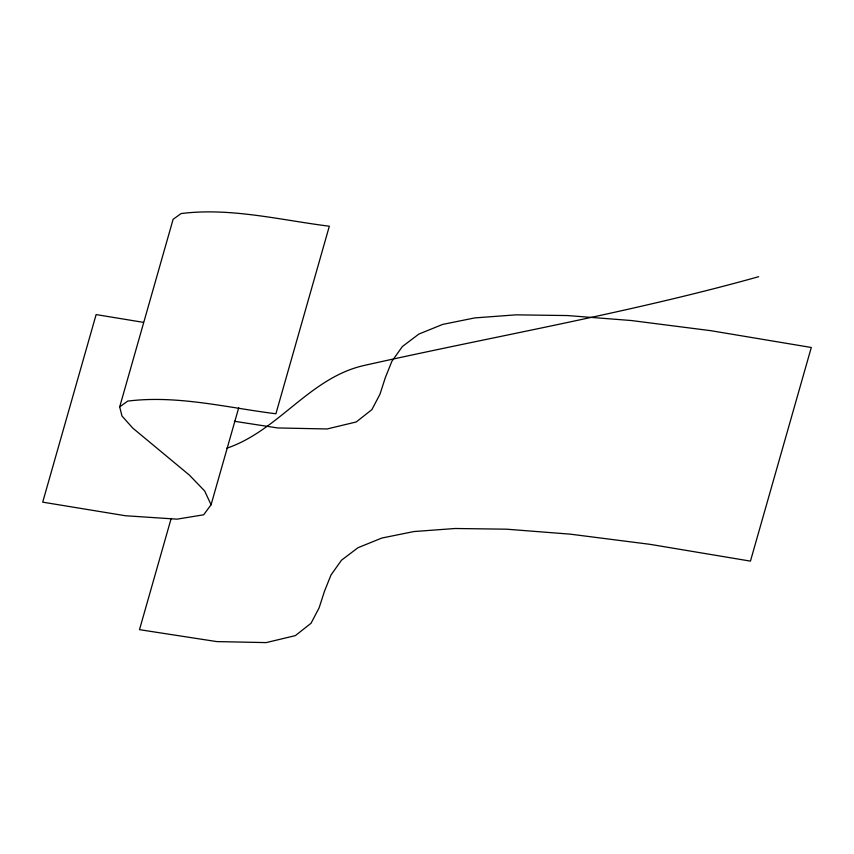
<?xml version="1.0" encoding="UTF-8"?>
<svg xmlns="http://www.w3.org/2000/svg" width="854" height="854" viewBox="0 0 854 854"><rect width="100%" height="100%" fill="white"/><g stroke="black" fill="none" stroke-linecap="round" stroke-linejoin="round"><path stroke-width="1.28" d="M119.688 406.878L173.116 219.307L181.123 213.553C230.708 207.33 280.336 220.086 329.334 226.214L275.906 413.774C226.908 407.646 177.28 394.89 127.694 401.113L119.688 406.878L121.973 416.005L132.765 428.1L189.374 475.091L204.661 490.975L211.077 504.767L203.668 514.791L177.034 519.157L125.431 515.741L42.7 502.152L96.128 314.582L143.397 322.353M171.195 518.367L139.49 629.665L216.756 641.589L266.192 642.603L295.356 635.622L311.027 623.271L319.118 607.845L324.488 591.235L331 574.977L341.504 560.192L358.007 547.702L381.845 538.041L413.923 531.551L455.097 528.498L506.571 529.192L570.355 534.166L649.841 544.308L750.442 561.121L811.3 347.482L710.699 330.669L631.213 320.517L567.43 315.553L515.955 314.848L474.781 317.912L442.703 324.403L418.866 334.063L402.362 346.553L391.858 361.338L385.346 377.596L379.977 394.206L371.885 409.632L356.214 421.972L327.05 428.964L277.614 427.95L234.391 421.278M211.077 504.767L238.704 407.796M226.748 448.243C278.596 430.651 309.522 377.895 363.825 365.533C495.416 335.996 628.608 313.055 758.662 276.707"/></g></svg>
